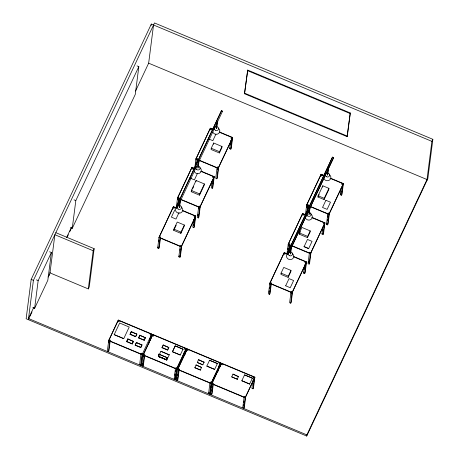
<?xml version="1.0" encoding="UTF-8"?>
<svg xmlns="http://www.w3.org/2000/svg" width="459" height="459" viewBox="0 0 459 459"><rect width="100%" height="100%" fill="white"/><g stroke="black" fill="none" stroke-linecap="round" stroke-linejoin="round"><path stroke-width="0.69" d="M426.859 180.703L431.896 141.361L151.315 24.063L31.183 279.411L26.14 318.753L306.721 436.05L427.817 178.654L432.86 139.318L154.505 22.95L33.409 280.346L28.372 319.682L29.284 317.737M32.819 307.628L34.609 308.379L38.166 280.61L51.379 252.519L49.589 251.773M51.379 252.519L47.822 280.288L34.609 308.379M70.468 227.607L72.258 228.352L75.815 200.583L138.83 66.647L137.04 65.895M93.183 250.734L54.873 234.721L49.985 272.898L88.294 288.918L93.183 250.734L94.147 248.692L55.837 232.673M94.147 248.692L89.253 286.875L88.294 288.918M138.83 66.647L135.273 94.416L72.258 228.352M151.252 337.726L151.728 334.026L118.324 320.061L108.714 340.492L107.349 351.135L108.467 351.6L108.944 350.578L110.189 340.859M108.812 342.477L108.99 341.089M108.467 351.6L109.799 341.186L110.28 340.165L109.167 339.7M151.137 25.469L151.315 24.063M148.596 63.629L153.547 24.993M114.199 334.651L119.656 323.021L129.203 327.049L123.746 338.644L114.199 334.651L123.746 338.644M151.728 334.026L142.089 354.687L108.685 340.721L118.324 320.061M126.644 341.662L127.872 338.88L133.408 341.439L132.209 343.992L126.644 341.662L127.872 338.88M130.063 334.387L131.297 331.605L136.834 334.163L135.629 336.717L130.063 334.387L131.297 331.605M132.209 343.992L133.437 341.209M135.629 336.717L136.862 333.934M135.187 345.237L136.421 342.454L141.957 345.013L140.758 347.566L135.187 345.237L136.421 342.454M138.612 337.962L139.846 335.179L145.383 337.738L144.178 340.291L138.612 337.962L139.846 335.179M140.758 347.566L141.986 344.784M140.752 365.1L141.234 364.079L142.565 353.665L141.452 353.2L140.976 354.222L139.639 364.63L140.752 365.1L142.118 354.451L108.714 340.492M144.178 340.291L145.411 337.503M185.648 352.839L186.211 348.438L152.807 334.479L143.197 354.905L141.831 365.548L142.944 366.012L143.426 364.991L144.671 355.272M142.313 364.526L142.491 363.138M143.294 356.89L143.65 354.113L144.763 354.577L144.281 355.599L142.944 366.012M160.512 237.676L159.267 247.395L158.785 248.417L157.672 247.946L159.038 237.303L173.45 206.665L176.726 208.03M158.866 241.371L159.043 239.982M158.785 248.417L160.122 238.003L160.598 236.982L159.485 236.511M149.037 343.143L149.663 338.283M150.598 340.136L151.218 335.277L150.104 334.812L150.586 333.791M152.778 334.709L186.182 348.674L176.572 369.099L143.168 355.134L152.807 334.479M182.292 210.601L195.689 216.2L181.276 246.844L159.009 237.538L173.45 206.665M174.781 209.97L171.402 217.141L175.981 219.058L179.079 212.448M222.569 111.135L177.352 207.411L176.239 206.94L221.456 110.671L222.535 111.371L221.456 110.671M176.262 207.933L177.535 197.984L191.954 167.34L194.57 168.436M173.749 230.372L173.904 229.139L177.231 222.058L184.346 225.03L184.191 226.27L180.857 233.35L173.749 230.372L176.17 225.226M177.719 199.275L177.989 197.192L179.102 197.657L178 203.538M177.352 207.411L176.267 206.711M158.418 356.551L158.762 354.136L167.116 357.63L166.772 360.045L158.418 356.551L160.879 351.296L169.222 354.836L160.879 351.296M159.026 354.371L158.751 356.477L166.554 359.713L166.824 357.63M178.035 205.988L178.212 204.599M178.476 202.517L179.01 198.351M179.251 207.485L180.203 200.044M179.555 207.525L180.507 200.084M162.033 347.756L163.261 344.967L168.803 347.526L167.598 350.079L162.033 347.756L163.261 344.967M180.857 233.35L181.018 232.111L184.346 225.03M178.826 256.793L180.163 246.38L180.639 245.358L181.758 245.823L180.421 256.237L179.939 257.258L178.826 256.793L179.308 255.772M180.02 250.218L180.198 248.83M167.598 350.079L168.832 347.297M189.831 177.972L194.409 179.888L197.508 173.278M179.939 257.258L181.305 246.615L195.723 215.971L182.625 210.497M200.795 171.282L214.192 176.881L199.774 207.525L177.507 198.213L191.954 167.34M191.231 191.707L191.392 190.468L196.085 180.49L204.381 183.961L204.221 185.201L199.527 195.178L191.231 191.707L192.109 189.837M194.765 168.103L195.947 158.843L210.365 128.204L212.987 129.3M195.597 164.305L195.775 162.916M196.131 160.139L196.4 158.057L197.513 158.521L196.412 164.402M172.446 351.755L175.195 345.891L183.009 349.196L175.195 345.891L172.446 351.755L180.267 355.025L183.015 349.161M196.894 163.381L197.427 159.216M195.924 181.73L196.085 180.49M197.829 167.983L198.695 161.224M198.133 168.023L199.177 159.91M193.744 219.534L192.763 227.171L193.876 227.635L194.358 226.614L195.723 215.971M193.331 225.455L193.509 224.067M193.778 221.984L193.956 220.595M174.122 379.048L175.453 368.634L175.935 367.613L177.048 368.078L175.717 378.491L175.235 379.513L174.122 379.048L174.604 378.027M174.959 375.25L175.137 373.861M175.401 371.779L175.579 370.39M193.876 227.635L195.213 217.222L194.1 216.757L194.576 215.736M175.235 379.513L176.6 368.87L186.211 348.438M199.527 195.178L199.688 193.939L204.381 183.961M220.217 366.557L220.693 362.857L187.289 348.892L177.679 369.317L176.313 379.966L177.426 380.431L177.908 379.409L179.153 369.69M176.795 378.945L176.973 377.556M177.237 375.473L177.415 374.085M197.898 215.753L198.076 214.364M198.787 208.811L198.965 207.428M180.267 355.025L172.452 351.72M208.271 138.779L212.85 140.695L215.948 134.085M177.426 380.431L178.763 370.017L179.239 368.996L178.126 368.531M198.443 217.939L198.919 216.918L200.256 206.504L199.143 206.039L198.661 207.061L197.33 217.468L198.443 217.939L199.803 207.29L214.221 176.652L201.122 171.173M219.207 132.146L232.604 137.746L218.186 168.384L195.918 159.078L210.365 128.204M183.52 357.561L184.231 352.007M211.249 148.257L211.088 149.496L219.385 152.962L221.852 147.729L222.007 146.49L213.71 143.019L211.249 148.257L219.545 151.722L219.385 152.962M185.075 354.555L185.7 349.695L184.587 349.23L185.069 348.209M187.261 349.121L220.659 363.086L211.048 383.517L177.65 369.552L187.289 348.892M213.555 144.258L213.71 143.019M216.355 128.612L217.136 122.524M216.659 128.652L217.612 121.21M212.15 180.909L211.26 187.851L212.379 188.316L212.856 187.295L214.221 176.652M212.098 184.053L212.276 182.665M212.379 188.316L213.71 177.903L212.597 177.438L213.079 176.417M217.199 169.675L217.377 168.287M216.855 178.798L217.337 177.776L218.668 167.363L217.555 166.898L217.073 167.919L215.741 178.333L216.855 178.798L218.22 168.155L232.633 137.511L219.534 132.037M194.823 367.705L200.388 370.034L194.823 367.705L196.056 364.922L201.593 367.481L196.056 364.922M197.278 362.49L202.844 364.813L197.278 362.49L198.512 359.701L204.048 362.26L198.512 359.701M232.633 137.511L231.273 148.159L230.791 149.181L229.678 148.716L230.745 140.385M230.51 144.918L230.688 143.529M230.791 149.181L232.122 138.767L231.009 138.302L231.491 137.281M217.388 363.534L214.64 369.397L206.82 366.127L209.568 360.263L217.388 363.534L209.568 360.263M244.509 93.739L247.711 70.089L350.274 112.966L347.308 136.111L347.067 136.621L244.509 93.739L247.711 70.089M208.604 393.461L209.935 383.053L210.417 382.026L211.53 382.496L210.199 392.91L209.717 393.931L208.604 393.461L209.086 392.439M209.717 393.931L211.077 383.282L220.693 362.857M213.223 384.665L212.069 393.69L211.588 394.711L210.474 394.247L211.834 383.604L221.45 363.172L254.848 377.137L253.488 387.78L253.007 388.802L251.893 388.337L252.869 380.7M211.22 391.143L211.398 389.754M211.668 387.671L211.846 386.283M212.11 384.2L212.287 382.812L213.401 383.276L212.919 384.298L211.588 394.711M214.64 369.397L206.825 366.093M218.088 371.279L218.8 365.725M218.57 370.258L218.748 368.87M219.735 367.579L220.182 364.107L219.069 363.643L219.545 362.621M221.416 363.402L254.82 377.367L245.209 397.798L211.806 383.833L221.45 363.172M231.726 376.891L237.297 379.22L231.726 376.891L232.96 374.108L238.496 376.667L232.96 374.108M241.807 380.752L249.627 384.022L241.807 380.752L244.549 374.888L252.37 378.159L244.549 374.888M243.333 406.026L243.511 404.637M243.775 402.554L243.953 401.166M243.878 408.212L244.354 407.19L245.691 396.777L244.578 396.312L244.096 397.333L242.765 407.741L243.878 408.212L245.238 397.563L254.848 377.137M253.007 388.802L254.338 378.388L253.225 377.923L253.707 376.902M287.535 253.97L284.259 252.599L269.84 283.243L268.481 293.886L269.594 294.351L270.076 293.33L271.321 283.61M269.049 292.171L269.226 290.782M269.496 288.7L269.674 287.311M270.03 284.534L270.294 282.451L271.407 282.916L270.925 283.937L269.594 294.351M281.069 273.122L280.908 274.362L288.137 277.385L290.828 271.665L290.983 270.426L283.76 267.408L281.069 273.122L288.292 276.146L288.137 277.385M293.749 256.81L306.497 262.141L292.079 292.785L269.812 283.473L284.259 252.599M286.955 254.102L288.235 244.154L302.647 213.51L305.269 214.605M287.282 253.368L332.5 157.093L333.584 157.793L288.395 253.833L287.282 253.368L332.5 157.093M287.885 249.61L288.063 248.221M288.327 246.139L288.682 243.362L289.795 243.827L289.319 244.848L288.43 251.79M288.395 253.833L333.613 157.557M288.998 250.075L289.618 245.215M290.295 253.907L291.075 247.82M290.599 253.947L291.551 246.506M291.092 294.07L291.27 292.681M299.188 234.147L299.348 232.908L301.924 227.434L310.221 230.9L310.06 232.139L307.484 237.619L299.188 234.147L300.335 231.715M290.748 303.198L291.23 302.177L292.561 291.763L291.448 291.293L290.966 292.314L289.635 302.728L290.748 303.198L292.113 292.549L306.526 261.911L293.427 256.432M312.137 217.721L324.886 223.051L310.473 253.695L288.2 244.383L302.647 213.51M305.419 214.864L306.692 204.915L321.111 174.271L324.387 175.636M306.704 207.594L306.882 206.206M306.979 211.857L307.777 205.609L308.259 204.588L307.146 204.123M307.461 210.836L308.173 205.282M304.093 246.655L307.473 239.449L312.051 241.365L308.672 248.571L304.093 246.655L308.672 248.571M308.873 214.41L309.745 207.646M309.177 214.451L310.221 206.332M307.484 237.619L307.645 236.379L310.221 230.9M306.526 261.911L305.166 272.554L304.684 273.575L303.571 273.111L304.638 264.78M304.403 269.313L304.581 267.924M304.684 273.575L306.015 263.162L304.902 262.697L305.384 261.676M308.505 262.623L308.683 261.234M309.136 264.109L309.618 263.087L310.95 252.674L309.836 252.209L309.36 253.23L308.023 263.644L309.136 264.109L310.502 253.466L324.915 222.822L311.816 217.342M317.972 197.014L318.127 195.775L322.82 185.797L328.931 188.351L328.77 189.59L324.077 199.567L317.972 197.014L319.143 194.518M320.904 175.889L321.111 174.271M322.666 187.037L322.82 185.797M324.077 199.567L324.238 198.328L328.931 188.351M327.399 175.034L328.179 168.946M327.703 175.074L328.655 167.633M325.907 200.29L330.486 202.201L327.112 209.379L322.534 207.462L325.913 200.256M324.915 222.822L323.555 233.465L323.073 234.486L321.96 234.021L322.849 227.079M322.706 230.917L322.884 229.529M323.073 234.486L324.41 224.072L323.291 223.608L323.773 222.586M326.487 224.399L327.818 213.986L328.3 212.965L329.413 213.429L328.082 223.843L327.6 224.864L326.487 224.399L326.969 223.378M327.324 220.601L327.502 219.213M327.766 217.13L327.944 215.741M327.6 224.864L328.965 214.221L343.378 183.577L330.933 178.379M306.721 436.05L306.87 434.891L427.008 179.544L148.653 63.176L135.543 91.043M347.067 136.621L350.274 112.966M343.378 183.577L342.018 194.226L341.536 195.247L340.423 194.782L341.398 187.146M341.077 192.373L341.255 190.984M341.536 195.247L342.867 184.834L341.754 184.369L342.236 183.348M33.702 307.507L28.515 318.523L306.87 434.891M48.034 277.047L50.169 272.508M66.63 237.51L71.512 227.142M29.892 316.44L32.027 311.902M49.102 275.612L49.715 274.316M67.398 236.724L68.311 234.778M69.837 231.543L71.363 228.301M119.409 320.761L118.927 321.782L117.814 321.311M174.535 207.359L174.059 208.38L172.945 207.916M193.038 168.04L192.556 169.061L191.443 168.591M211.45 128.899L210.968 129.92L209.855 129.455M176.239 206.94L221.422 110.9M157.672 247.946L158.154 246.925M192.7 188.592L193.578 186.721M219.545 151.722L222.007 146.49M229.678 148.716L230.154 147.695M153.891 335.173L153.409 336.195L152.296 335.73M158.762 354.136L167.116 357.63M166.772 360.045L169.228 354.79M188.374 349.586L187.892 350.613L186.779 350.142M200.388 370.034L201.621 367.252M202.844 364.813L204.077 362.031M222.529 363.872L222.053 364.894L220.94 364.423M210.474 394.247L210.956 393.225M285.343 253.299L284.861 254.32L283.748 253.85M303.732 214.21L303.25 215.231L302.137 214.766M322.195 174.965L321.713 175.986L320.6 175.522M237.297 379.22L238.525 376.432M288.292 276.146L290.983 270.426M249.627 384.022L252.37 378.159M303.571 273.111L304.047 272.089M321.96 234.021L322.442 233M340.423 194.782L340.899 193.761M431.896 141.361L432.86 139.318M247.47 70.6L350.033 113.482M244.745 93.229L347.308 136.111M332.471 157.328L333.584 157.793M324.134 175.78L321.082 174.5L306.664 205.144L328.931 214.451L343.349 183.812L329.952 178.212M210.337 128.434L212.741 129.438M318.127 195.775L324.238 198.328M306.692 204.915L309.314 206.005M310.623 206.556L328.965 214.221M195.947 158.843L218.22 168.155M302.619 213.745L305.671 215.019M191.925 167.569L194.329 168.579M299.348 232.908L307.645 236.379M191.392 190.468L199.688 193.939M288.235 244.154L310.502 253.466M177.535 197.984L199.803 207.29M287.311 253.133L288.43 253.597M284.23 252.829L287.282 254.108M173.422 206.894L176.474 208.168M173.904 229.139L181.018 232.111M74.025 199.837L75.815 200.583M269.84 283.243L292.113 292.549M159.038 237.303L181.305 246.615M36.376 279.858L38.166 280.61M31.183 279.411L33.409 280.346M118.296 320.29L151.699 334.255M131.268 331.834L136.834 334.163M139.811 335.409L145.383 337.738M163.232 345.202L168.803 347.526M130.092 334.158L135.663 336.487M138.641 337.732L144.206 340.056M162.061 347.52L167.627 349.85M127.843 339.109L133.408 341.439M136.392 342.684L141.957 345.013M126.673 341.433L132.238 343.762M135.221 345.007L140.787 347.337M158.475 356.402L166.824 359.896M158.47 356.448L166.818 359.942M143.197 354.905L176.6 368.87M177.679 369.317L211.077 383.282M211.834 383.604L245.238 397.563M218.329 128.245A3.643 3.362 7.3 0 1 218.346 133.707A3.643 3.362 7.3 0 1 212.741 131.894M212.603 130.465A3.643 3.362 7.3 0 1 213.251 128.927M199.803 167.621A3.643 3.362 7.3 0 1 199.717 173.152A3.643 3.362 7.3 0 1 194.151 171.041M194.117 169.606A3.643 3.362 7.3 0 1 194.886 168.114M181.007 206.98A3.643 3.362 7.3 0 1 181.902 212.018A3.643 3.362 7.3 0 1 176.405 212.024A3.643 3.362 7.3 0 1 177.071 206.986M292.05 253.408A3.643 3.362 7.3 0 1 292.945 258.446A3.643 3.362 7.3 0 1 287.449 258.446A3.643 3.362 7.3 0 1 288.12 253.408M310.404 213.785A3.643 3.362 7.3 0 1 310.869 219.505A3.643 3.362 7.3 0 1 305.143 217.227M305.16 216.028A3.643 3.362 7.3 0 1 305.505 215.133M329.373 174.672A3.643 3.362 7.3 0 1 329.396 180.135A3.643 3.362 7.3 0 1 323.79 178.322M323.647 176.893A3.643 3.362 7.3 0 1 324.301 175.349M285.67 285.791L290.243 287.741L293.622 280.535L289.044 278.619L285.664 285.825M215.231 130.172A2.123 1.962 7.3 0 0 218.616 128.91A2.123 1.962 7.3 0 0 215.678 126.804A2.123 1.962 7.3 0 0 215.231 130.172M196.704 169.549A2.123 1.962 7.3 0 0 200.09 168.281A2.123 1.962 7.3 0 0 197.152 166.181A2.123 1.962 7.3 0 0 196.704 169.549M178.126 209.046A2.123 1.962 7.3 0 0 181.506 207.778A2.123 1.962 7.3 0 0 178.568 205.678A2.123 1.962 7.3 0 0 178.126 209.046M289.17 255.474A2.123 1.962 7.3 0 0 292.549 254.206A2.123 1.962 7.3 0 0 289.618 252.106A2.123 1.962 7.3 0 0 289.17 255.474M307.748 215.977A2.123 1.962 7.3 0 0 311.133 214.709A2.123 1.962 7.3 0 0 308.196 212.609A2.123 1.962 7.3 0 0 307.748 215.977M326.274 176.6A2.123 1.962 7.3 0 0 329.66 175.332A2.123 1.962 7.3 0 0 326.722 173.232A2.123 1.962 7.3 0 0 326.274 176.6"/></g></svg>
